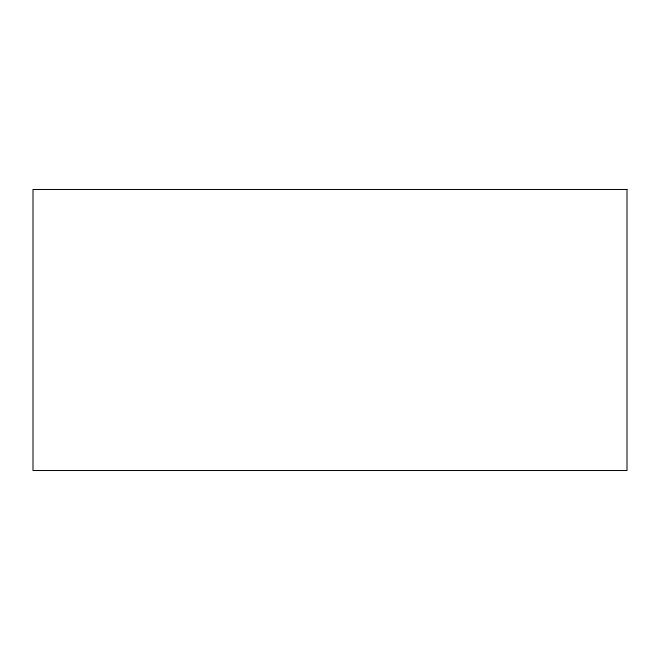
<?xml version="1.0" encoding="UTF-8"?>
<svg xmlns="http://www.w3.org/2000/svg" width="660" height="660" viewBox="0 0 660 660"><rect width="100%" height="100%" fill="white"/><g stroke="black" fill="none" stroke-linecap="round" stroke-linejoin="round"><path stroke-width="0.99" d="M627 189.478L33 189.478L33 470.522L627 470.522L627 189.478"/></g></svg>
